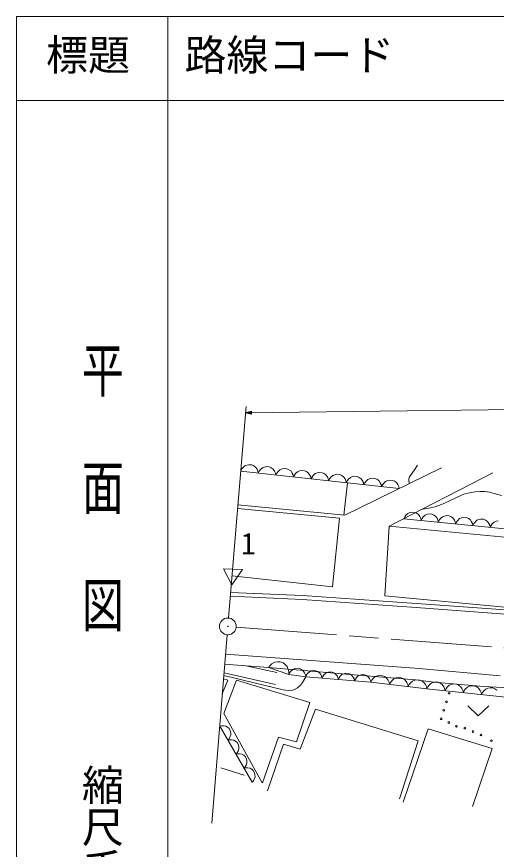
# Model space of a CAD drawing. Units: millimetres, scale not verified. Extents: x 40000 to 680000, y 20000 to 380000.
# Drawn here: x 40000 to 97158, y 280833 to 380000 of the extents above; entities that cross this region are included whole.
import ezdxf
from ezdxf.enums import TextEntityAlignment as Align

# ---------------------------------------------------------------- set-up
doc = ezdxf.new("R2010")
doc.units = ezdxf.units.MM
doc.header["$LTSCALE"] = 1000
doc.linetypes.add('CHAIN', pattern=[18.5, 12, -1.5, 3.5, -1.5])
for name, color, linetype, lineweight in [('S-BGD', 7, 'Continuous', 13), ('S-BGD-HTXT', 7, 'Continuous', 13), ('S-TTL', 2, 'Continuous', 13), ('S-TTL-TXT', 7, 'Continuous', 13)]:
    doc.layers.add(name, color=color, linetype=linetype, lineweight=lineweight)
doc.styles.add('@ＭＳ ゴシック', font='')
doc.styles.add('ＭＳ ゴシック', font='')
doc.styles.get('@ＭＳ ゴシック').set_extended_font_data('@MS Gothic')
doc.styles.get('ＭＳ ゴシック').set_extended_font_data('MS Gothic')

msp = doc.modelspace()

# ---------------------------------------------------------------- linework, layer by layer
at = {"layer": 'S-BGD'}
for p, q in [((65246, 308385), (67339, 333589)), ((67216, 332820), (105843, 333310)), ((67964, 333017), (67216, 332820)), ((67216, 332820), (67968, 332642)), ((67293, 332821), (67945, 332989)), ((67949, 332670), (67295, 332821)), ((67370, 332822), (67917, 332960)), ((67921, 332698), (67370, 332822)), ((67445, 332823), (67890, 332932)), ((67892, 332725), (67445, 332823)), ((67522, 332824), (67862, 332903)), ((67864, 332753), (67522, 332824)), ((67597, 332825), (67834, 332875)), ((67835, 332781), (67597, 332825)), ((67673, 332826), (67806, 332846)), ((67807, 332827), (67673, 332826)), ((67807, 332809), (67673, 332826)), ((67806, 332846), (67807, 332809)), ((67834, 332875), (67835, 332781)), ((67862, 332903), (67864, 332753)), ((67890, 332932), (67892, 332725)), ((67917, 332960), (67921, 332698)), ((67945, 332989), (67949, 332670)), ((67968, 332642), (67964, 333017)), ((66950, 326282), (66807, 326091)), ((67180, 326491), (66950, 326282)), ((67425, 326591), (67180, 326491)), ((67680, 326643), (67425, 326591)), ((68005, 326608), (67680, 326643)), ((68243, 326502), (68005, 326608)), ((68460, 326351), (68243, 326502)), ((68639, 326098), (68460, 326351)), ((69278, 326262), (69048, 326053)), ((69522, 326362), (69278, 326262)), ((69777, 326414), (69522, 326362)), ((70103, 326379), (69777, 326414)), ((70340, 326273), (70103, 326379)), ((70557, 326122), (70340, 326273)), ((79118, 320628), (90633, 326279)), ((87411, 326030), (87772, 326594)), ((66807, 326091), (66697, 325859)), ((66697, 325859), (85577, 323798)), ((68743, 325880), (68639, 326098)), ((68795, 325630), (68743, 325880)), ((68905, 325862), (68795, 325630)), ((69048, 326053), (68905, 325862)), ((70737, 325869), (70557, 326122)), ((70840, 325651), (70737, 325869)), ((70893, 325401), (70840, 325651)), ((71003, 325633), (70893, 325401)), ((71146, 325824), (71003, 325633)), ((71376, 326033), (71146, 325824)), ((71620, 326133), (71376, 326033)), ((71875, 326185), (71620, 326133)), ((72200, 326150), (71875, 326185)), ((72438, 326044), (72200, 326150)), ((72655, 325893), (72438, 326044)), ((72834, 325640), (72655, 325893)), ((72938, 325422), (72834, 325640)), ((72990, 325172), (72938, 325422)), ((73101, 325404), (72990, 325172)), ((73244, 325595), (73101, 325404)), ((73473, 325804), (73244, 325595)), ((73718, 325904), (73473, 325804)), ((73973, 325956), (73718, 325904)), ((74298, 325921), (73973, 325956)), ((74536, 325815), (74298, 325921)), ((74753, 325664), (74536, 325815)), ((74932, 325411), (74753, 325664)), ((75036, 325193), (74932, 325411)), ((75341, 325366), (75198, 325175)), ((75571, 325575), (75341, 325366)), ((75815, 325675), (75571, 325575)), ((76071, 325727), (75815, 325675)), ((76396, 325692), (76071, 325727)), ((76634, 325586), (76396, 325692)), ((76851, 325435), (76634, 325586)), ((77030, 325182), (76851, 325435)), ((77669, 325346), (77439, 325137)), ((77913, 325446), (77669, 325346)), ((78168, 325498), (77913, 325446)), ((78493, 325463), (78168, 325498)), ((78731, 325357), (78493, 325463)), ((78948, 325206), (78731, 325357)), ((80266, 325269), (80011, 325217)), ((80591, 325234), (80266, 325269)), ((84373, 319303), (96746, 325653)), ((86829, 325213), (86989, 325463)), ((86989, 325463), (87411, 326030)), ((75088, 324943), (75036, 325193)), ((75198, 325175), (75088, 324943)), ((77133, 324964), (77030, 325182)), ((77186, 324714), (77133, 324964)), ((77296, 324946), (77186, 324714)), ((77439, 325137), (77296, 324946)), ((79128, 324953), (78948, 325206)), ((78980, 320641), (79410, 324471)), ((79231, 324735), (79128, 324953)), ((79283, 324485), (79231, 324735)), ((79394, 324717), (79283, 324485)), ((79537, 324908), (79394, 324717)), ((79766, 325117), (79537, 324908)), ((80011, 325217), (79766, 325117)), ((80829, 325128), (80591, 325234)), ((81046, 324977), (80829, 325128)), ((81225, 324724), (81046, 324977)), ((81329, 324506), (81225, 324724)), ((81381, 324256), (81329, 324506)), ((81491, 324488), (81381, 324256)), ((81634, 324679), (81491, 324488)), ((81864, 324888), (81634, 324679)), ((82109, 324988), (81864, 324888)), ((82364, 325040), (82109, 324988)), ((82689, 325005), (82364, 325040)), ((82927, 324899), (82689, 325005)), ((83144, 324748), (82927, 324899)), ((83323, 324495), (83144, 324748)), ((83427, 324277), (83323, 324495)), ((83479, 324027), (83427, 324277)), ((83732, 324450), (83589, 324259)), ((83962, 324659), (83732, 324450)), ((84206, 324759), (83962, 324659)), ((84461, 324811), (84206, 324759)), ((84787, 324776), (84461, 324811)), ((85024, 324670), (84787, 324776)), ((85241, 324519), (85024, 324670)), ((85421, 324266), (85241, 324519)), ((86733, 324683), (86736, 324959)), ((86795, 324396), (86733, 324683)), ((86736, 324959), (86829, 325213)), ((83589, 324259), (83479, 324027)), ((85524, 324048), (85421, 324266)), ((85577, 323798), (85524, 324048)), ((93298, 323121), (93943, 323290)), ((93943, 323290), (94616, 323404)), ((94616, 323404), (95197, 323455)), ((95197, 323455), (95776, 323446)), ((95776, 323446), (96346, 323364)), ((96346, 323364), (96915, 323221)), ((91356, 322203), (92316, 322690)), ((92316, 322690), (93298, 323121)), ((96915, 323221), (97761, 322959)), ((66329, 321426), (78462, 320273)), ((66364, 321849), (79118, 320628)), ((88386, 321363), (89125, 321465)), ((89125, 321465), (89861, 321629)), ((89861, 321629), (90613, 321886)), ((90613, 321886), (91356, 322203)), ((86246, 320439), (86140, 320210)), ((86384, 320628), (86246, 320439)), ((86607, 320834), (86384, 320628)), ((86846, 320935), (86607, 320834)), ((87095, 320988), (86846, 320935)), ((87414, 320957), (87095, 320988)), ((87648, 320856), (87414, 320957)), ((87862, 320710), (87648, 320856)), ((88041, 320463), (87862, 320710)), ((88144, 320250), (88041, 320463)), ((88442, 320424), (88304, 320235)), ((88665, 320630), (88442, 320424)), ((88904, 320731), (88665, 320630)), ((89153, 320784), (88904, 320731)), ((89472, 320753), (89153, 320784)), ((89706, 320651), (89472, 320753)), ((89920, 320506), (89706, 320651)), ((90098, 320259), (89920, 320506)), ((90723, 320426), (90500, 320219)), ((90961, 320527), (90723, 320426)), ((91211, 320580), (90961, 320527)), ((91530, 320548), (91211, 320580)), ((91764, 320447), (91530, 320548)), ((91978, 320301), (91764, 320447)), ((93019, 320323), (92780, 320222)), ((93268, 320376), (93019, 320323)), ((93587, 320344), (93268, 320376)), ((93821, 320243), (93587, 320344)), ((78462, 320273), (77649, 312087)), ((86140, 320210), (102602, 318577)), ((88198, 320006), (88144, 320250)), ((88304, 320235), (88198, 320006)), ((90202, 320046), (90098, 320259)), ((90256, 319802), (90202, 320046)), ((90361, 320031), (90256, 319802)), ((90500, 320219), (90361, 320031)), ((92156, 320055), (91978, 320301)), ((92260, 319842), (92156, 320055)), ((92313, 319598), (92260, 319842)), ((92419, 319826), (92313, 319598)), ((92557, 320015), (92419, 319826)), ((92780, 320222), (92557, 320015)), ((94036, 320097), (93821, 320243)), ((94214, 319851), (94036, 320097)), ((94317, 319638), (94214, 319851)), ((94371, 319394), (94317, 319638)), ((94477, 319622), (94371, 319394)), ((94615, 319811), (94477, 319622)), ((94838, 320018), (94615, 319811)), ((95077, 320119), (94838, 320018)), ((95326, 320172), (95077, 320119)), ((95645, 320140), (95326, 320172)), ((95879, 320039), (95645, 320140)), ((96093, 319893), (95879, 320039)), ((96271, 319647), (96093, 319893)), ((96375, 319434), (96271, 319647)), ((96429, 319190), (96375, 319434)), ((96534, 319418), (96429, 319190)), ((96673, 319607), (96534, 319418)), ((96896, 319814), (96673, 319607)), ((97134, 319915), (96896, 319814)), ((97384, 319968), (97134, 319915)), ((83878, 311044), (84373, 319303)), ((84373, 319303), (102667, 317590)), ((64652, 314257), (66898, 314149)), ((64652, 314257), (65648, 312346)), ((66898, 314149), (65648, 312346)), ((77649, 312087), (65663, 313399)), ((74052, 311079), (65500, 311440)), ((74018, 310581), (65463, 310991)), ((87623, 309619), (74018, 310581)), ((87659, 310117), (74052, 311079)), ((101811, 309331), (83878, 311044)), ((99286, 308764), (87623, 309619)), ((99323, 309262), (87659, 310117)), ((65082, 306392), (63253, 283951)), ((76731, 303223), (64894, 304087)), ((64796, 302879), (67321, 302700)), ((70983, 301881), (67321, 302700)), ((67321, 302700), (70014, 302497)), ((70206, 302742), (70014, 302497)), ((70014, 302497), (72430, 301670)), ((70014, 302497), (73783, 302191)), ((70425, 302930), (70206, 302742)), ((70752, 303115), (70425, 302930)), ((71067, 303169), (70752, 303115)), ((71382, 303162), (71067, 303169)), ((71757, 303034), (71382, 303162)), ((72010, 302846), (71757, 303034)), ((72226, 302610), (72010, 302846)), ((72370, 302264), (72226, 302610)), ((87954, 302377), (76731, 303223)), ((64688, 301553), (71757, 299821)), ((64714, 301868), (70833, 300479)), ((72434, 301978), (72370, 302264)), ((72430, 301670), (72434, 301978)), ((72544, 301890), (72430, 301670)), ((72430, 301670), (74450, 301381)), ((72688, 302071), (72544, 301890)), ((72917, 302265), (72688, 302071)), ((73157, 302354), (72917, 302265)), ((73405, 302396), (73157, 302354)), ((73718, 302351), (73405, 302396)), ((73945, 302241), (73718, 302351)), ((73783, 302191), (79241, 301677)), ((74149, 302088), (73945, 302241)), ((74315, 301838), (74149, 302088)), ((74408, 301624), (74315, 301838)), ((74450, 301381), (74408, 301624)), ((74547, 301597), (74450, 301381)), ((74674, 301777), (74547, 301597)), ((74881, 301974), (74674, 301777)), ((75104, 302073), (74881, 301974)), ((75338, 302127), (75104, 302073)), ((75639, 302102), (75338, 302127)), ((75861, 302010), (75639, 302102)), ((76064, 301876), (75861, 302010)), ((76235, 301646), (76064, 301876)), ((76336, 301447), (76235, 301646)), ((76614, 301615), (76486, 301435)), ((76821, 301812), (76614, 301615)), ((77044, 301911), (76821, 301812)), ((77278, 301964), (77044, 301911)), ((77579, 301939), (77278, 301964)), ((77800, 301848), (77579, 301939)), ((78004, 301713), (77800, 301848)), ((78175, 301484), (78004, 301713)), ((78276, 301285), (78175, 301484)), ((78761, 301650), (78554, 301452)), ((78984, 301749), (78761, 301650)), ((79218, 301802), (78984, 301749)), ((79518, 301777), (79218, 301802)), ((79241, 301677), (87527, 301002)), ((79740, 301685), (79518, 301777)), ((79944, 301551), (79740, 301685)), ((80115, 301322), (79944, 301551)), ((80701, 301488), (80494, 301290)), ((80924, 301586), (80701, 301488)), ((81158, 301640), (80924, 301586)), ((81458, 301615), (81158, 301640)), ((81680, 301523), (81458, 301615)), ((81884, 301389), (81680, 301523)), ((82988, 301503), (82727, 301398)), ((83259, 301555), (82988, 301503)), ((83603, 301515), (83259, 301555)), ((83855, 301401), (83603, 301515)), ((97606, 301490), (87954, 302377)), ((64507, 299337), (65163, 300970)), ((65163, 300970), (64655, 301145)), ((64703, 297028), (66188, 300995)), ((66188, 300995), (74916, 298332)), ((73803, 300380), (74068, 300704)), ((74068, 300704), (74450, 301381)), ((74450, 301381), (82210, 300732)), ((76390, 301218), (76336, 301447)), ((76486, 301435), (76390, 301218)), ((78330, 301056), (78276, 301285)), ((78426, 301273), (78330, 301056)), ((78554, 301452), (78426, 301273)), ((80216, 301123), (80115, 301322)), ((80270, 300894), (80216, 301123)), ((80366, 301110), (80270, 300894)), ((80494, 301290), (80366, 301110)), ((82055, 301160), (81884, 301389)), ((82156, 300961), (82055, 301160)), ((82210, 300732), (82156, 300961)), ((82329, 300977), (82210, 300732)), ((82210, 300732), (88881, 299950)), ((82482, 301179), (82329, 300977)), ((82727, 301398), (82482, 301179)), ((84084, 301239), (83855, 301401)), ((84272, 300969), (84084, 301239)), ((84380, 300737), (84272, 300969)), ((84433, 300471), (84380, 300737)), ((84552, 300716), (84433, 300471)), ((84706, 300918), (84552, 300716)), ((84951, 301137), (84706, 300918)), ((85211, 301242), (84951, 301137)), ((85482, 301295), (85211, 301242)), ((85827, 301255), (85482, 301295)), ((86078, 301141), (85827, 301255)), ((86307, 300979), (86078, 301141)), ((86496, 300709), (86307, 300979)), ((86604, 300476), (86496, 300709)), ((86657, 300211), (86604, 300476)), ((86929, 300658), (86776, 300456)), ((87175, 300877), (86929, 300658)), ((87435, 300982), (87175, 300877)), ((87706, 301034), (87435, 300982)), ((87527, 301002), (89716, 300733)), ((88050, 300994), (87706, 301034)), ((88302, 300880), (88050, 300994)), ((88531, 300718), (88302, 300880)), ((88719, 300448), (88531, 300718)), ((89377, 300606), (89141, 300389)), ((89630, 300711), (89377, 300606)), ((89894, 300766), (89630, 300711)), ((89716, 300733), (95678, 300227)), ((90230, 300731), (89894, 300766)), ((90477, 300623), (90230, 300731)), ((90702, 300467), (90477, 300623)), ((91801, 300484), (91549, 300379)), ((92065, 300539), (91801, 300484)), ((92402, 300504), (92065, 300539)), ((92648, 300395), (92402, 300504)), ((71757, 299821), (72404, 299762)), ((72404, 299762), (72861, 299791)), ((72861, 299791), (73096, 299865)), ((73096, 299865), (73449, 300071)), ((73449, 300071), (73803, 300380)), ((86776, 300456), (86657, 300211)), ((88827, 300216), (88719, 300448)), ((88881, 299950), (88827, 300216)), ((88994, 300191), (88881, 299950)), ((88881, 299950), (99738, 298813)), ((89141, 300389), (88994, 300191)), ((90889, 300206), (90702, 300467)), ((90997, 299981), (90889, 300206)), ((91052, 299723), (90997, 299981)), ((91165, 299963), (91052, 299723)), ((91312, 300162), (91165, 299963)), ((91549, 300379), (91312, 300162)), ((92873, 300240), (92648, 300395)), ((93060, 299979), (92873, 300240)), ((93168, 299754), (93060, 299979)), ((93224, 299495), (93168, 299754)), ((93337, 299736), (93224, 299495)), ((93484, 299935), (93337, 299736)), ((93720, 300151), (93484, 299935)), ((93973, 300257), (93720, 300151)), ((94237, 300311), (93973, 300257)), ((94573, 300276), (94237, 300311)), ((94820, 300168), (94573, 300276)), ((95045, 300013), (94820, 300168)), ((95232, 299752), (95045, 300013)), ((95340, 299526), (95232, 299752)), ((95395, 299268), (95340, 299526)), ((95508, 299509), (95395, 299268)), ((95655, 299707), (95508, 299509)), ((95892, 299924), (95655, 299707)), ((95678, 300227), (99905, 299990)), ((96144, 300029), (95892, 299924)), ((96408, 300084), (96144, 300029)), ((96745, 300049), (96408, 300084)), ((96991, 299941), (96745, 300049)), ((97217, 299785), (96991, 299941)), ((74916, 298332), (73354, 293649)), ((73778, 292761), (75601, 297524)), ((75601, 297524), (87848, 293756)), ((93747, 297921), (94997, 296739)), ((94997, 296739), (96247, 297921)), ((69258, 288760), (64703, 297028)), ((64425, 295552), (64195, 295508)), ((64644, 295551), (64425, 295552)), ((64921, 295494), (64644, 295551)), ((64195, 295508), (68055, 288837)), ((65127, 295369), (64921, 295494)), ((65303, 295209), (65127, 295369)), ((65453, 294950), (65303, 295209)), ((65504, 294718), (65453, 294950)), ((65510, 294477), (65504, 294718)), ((86045, 286440), (89044, 295176)), ((89044, 295176), (96643, 292849)), ((65160, 293840), (65316, 294014)), ((65390, 293885), (65160, 293840)), ((65316, 294014), (65420, 294208)), ((65608, 293883), (65390, 293885)), ((65420, 294208), (65510, 294477)), ((65886, 293826), (65608, 293883)), ((66092, 293701), (65886, 293826)), ((66268, 293541), (66092, 293701)), ((66418, 293282), (66268, 293541)), ((71204, 294212), (69283, 288760)), ((73354, 293649), (71204, 294212)), ((87848, 293756), (85636, 286854)), ((66385, 292540), (66475, 292809)), ((66469, 293050), (66418, 293282)), ((66475, 292809), (66469, 293050)), ((69889, 287804), (71809, 293344)), ((71809, 293344), (73778, 292761)), ((96643, 292849), (94316, 285922)), ((66125, 292173), (66281, 292346)), ((66355, 292217), (66125, 292173)), ((66281, 292346), (66385, 292540)), ((66573, 292215), (66355, 292217)), ((66851, 292159), (66573, 292215)), ((67057, 292033), (66851, 292159)), ((67233, 291873), (67057, 292033)), ((67383, 291615), (67233, 291873)), ((67433, 291383), (67383, 291615)), ((67090, 290505), (67245, 290678)), ((67245, 290678), (67350, 290872)), ((67350, 290872), (67439, 291141)), ((67439, 291141), (67433, 291383)), ((64318, 290552), (67108, 289656)), ((67320, 290549), (67090, 290505)), ((67538, 290547), (67320, 290549)), ((67816, 290491), (67538, 290547)), ((68022, 290365), (67816, 290491)), ((68198, 290205), (68022, 290365)), ((68347, 289947), (68198, 290205)), ((68398, 289715), (68347, 289947)), ((68404, 289473), (68398, 289715)), ((68055, 288837), (68210, 289011)), ((68210, 289011), (68315, 289205)), ((68315, 289205), (68404, 289473))]:
    msp.add_line(p, q, dxfattribs=at)
at = {"layer": 'S-BGD', "linetype": 'CHAIN'}
msp.add_line((66161, 307311), (163351, 299755), dxfattribs=at)
at = {"layer": 'S-BGD'}
for centre, radius in [((65164, 307389), 995), ((65164, 307389), 30), ((91528, 299415), 99.5), ((91213, 298403), 99.5), ((90897, 297390), 99.5), ((90581, 296378), 99.5), ((91488, 295935), 99.5), ((92395, 295491), 99.5), ((93401, 295274), 99.5), ((94367, 294860), 99.5), ((95333, 294445), 99.5), ((96575, 293775), 99.5)]:
    msp.add_circle(centre, radius, dxfattribs=at)
at = {"layer": 'S-BGD-HTXT'}
msp.add_line((58000, 370000), (58000, 20000), dxfattribs=at)
at = {"layer": 'S-TTL'}
for p, q in [((40000, 380000), (40000, 20000)), ((680000, 380000), (40000, 380000)), ((58000, 380000), (58000, 370000)), ((40000, 370000), (680000, 370000))]:
    msp.add_line(p, q, dxfattribs=at)

# ---------------------------------------------------------------- texts
at = {"layer": 'S-BGD', "style": 'ＭＳ ゴシック'}
msp.add_text('1', height=2566, dxfattribs=at).set_placement((66733, 315187), align=Align.BOTTOM_LEFT)
at = {"layer": 'S-BGD-HTXT', "style": '@ＭＳ ゴシック', "width": 1.4}
msp.add_text('平  面  図', height=3666, rotation=270, dxfattribs=at).set_placement((47277, 341475), align=Align.BOTTOM_LEFT)
at = {"layer": 'S-BGD-HTXT', "style": '@ＭＳ ゴシック'}
msp.add_text('縮尺千分の一', height=3666, rotation=270, dxfattribs=at).set_placement((47277, 291030), align=Align.BOTTOM_LEFT)
at = {"layer": 'S-TTL-TXT', "style": 'ＭＳ ゴシック'}
for s, p in [('標題', (43500, 372500)), ('路線コード', (60000, 372500))]:
    msp.add_text(s, height=3666, dxfattribs=at).set_placement(p, align=Align.BOTTOM_LEFT)

doc.saveas('drawing.dxf')
